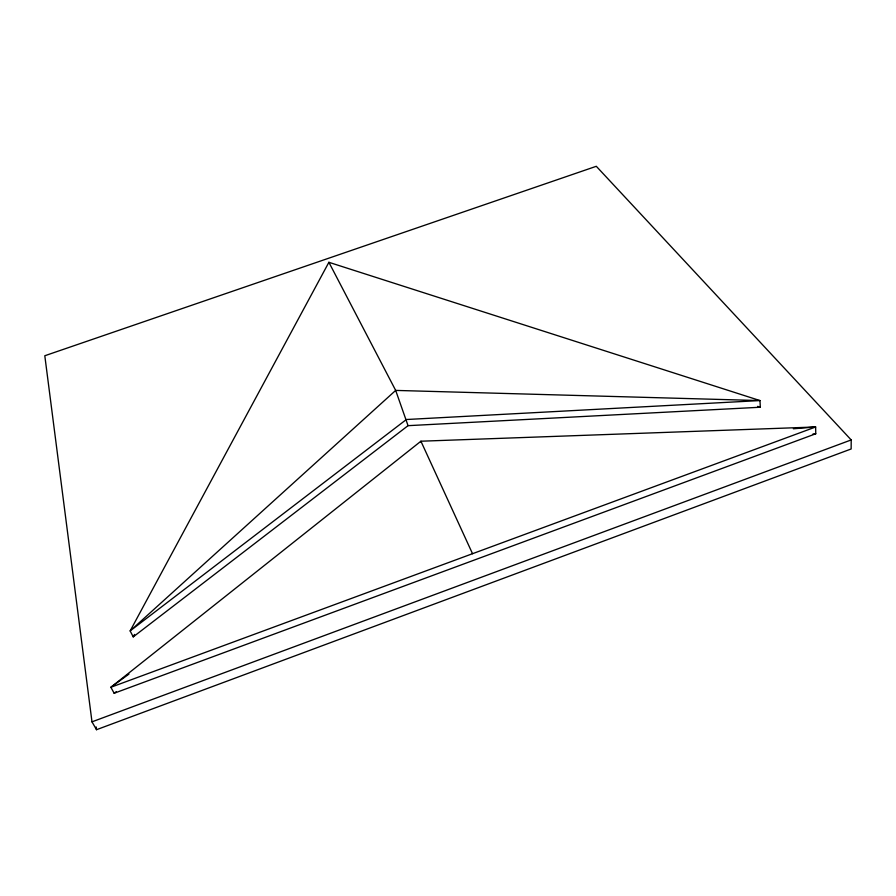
<?xml version="1.0" encoding="UTF-8"?>
<svg xmlns="http://www.w3.org/2000/svg" width="896" height="896" viewBox="0 0 896 896"><rect width="100%" height="100%" fill="white"/><g stroke="black" fill="none" stroke-linecap="round" stroke-linejoin="round"><path stroke-width="1.34" d="M851.2 439.936L851.144 448.974L96.51 729.702L91.986 721.84L44.8 355.746L596.299 166.298L851.2 439.936L91.986 721.84M133.224 636.888L408.05 425.667L760.312 407.232L759.976 400.568L328.888 262.304L130.155 630.907L133.224 636.888L134.546 634.424M114.15 693.258L815.752 433.776L815.64 426.989L420.918 441.213L110.869 687.266L114.15 693.258L116.402 691.6M128.968 674.072L110.869 687.266L815.64 426.989L793.341 428.77M812.963 434L815.752 433.776M757.646 406.37L760.312 407.232M328.888 262.304L395.674 390.41L408.05 425.667M472.528 553.706L420.918 441.213L421.198 442.277M96.141 726.936L96.51 729.702M395.674 390.41L130.155 630.907L406.381 419.518L759.976 400.568L395.674 390.41"/></g></svg>
